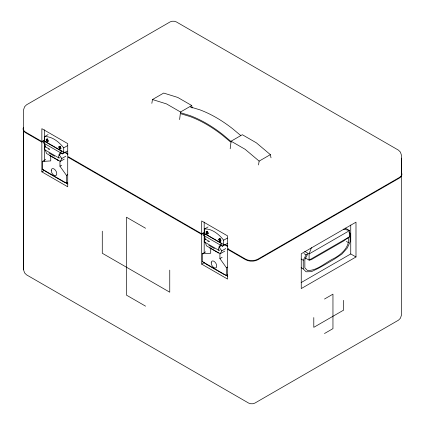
<?xml version="1.0" encoding="UTF-8"?>
<svg xmlns="http://www.w3.org/2000/svg" width="425" height="425" viewBox="0 0 425 425"><rect width="100%" height="100%" fill="white"/><g stroke="black" fill="none" stroke-linecap="round" stroke-linejoin="round"><path stroke-width="0.64" d="M401.551 158.127L401.551 314.835L400.414 318.235L398.453 320.195L254.867 403.097L252.902 403.75L250.633 403.75L248.673 403.097L26.547 274.853L24.586 272.892L23.449 269.493L23.449 130.523M204.186 252.785L204.186 232.953L201.7 234.393L67.724 157.043L67.724 186.788L41.857 171.854L41.857 142.109L44.349 140.67L44.349 141.992M44.349 161.165L44.349 143.315M50.75 156.384L50.75 160.905L42.325 161.463L42.325 169.192L46.915 172.237L63.792 181.98L66.459 183.127L67.586 182.479M66.459 183.127L66.459 175.398L59.952 166.212L59.952 161.697M210.715 248.737L210.715 253.258L202.284 253.815L202.284 261.545L206.874 264.589L223.752 274.332L226.419 275.48L227.545 274.832M220.347 241.156C218.976 240.842 220.458 237.564 220.123 239.025L219.757 240.492L220.123 241.331L220.851 241.012A1.466 0.85 60 0 0 220.394 239.302L220.123 239.025L220.123 241.331L220.41 241.166M226.419 275.48L226.419 267.75L219.911 258.565L219.911 254.049M313.793 317.571L313.793 327.34L343.655 310.101L343.655 300.332M301.134 282.588L350.742 253.948L350.742 225.048M355.991 256.976L355.991 222.169L301.251 253.773L301.251 288.58L355.991 256.976L350.742 253.948M44.938 147.645L44.524 141.334L61.423 151.087L61.88 152.293M204.898 239.998L204.483 233.681L221.383 243.44L221.839 244.646M179.605 119.595L180.524 111.998L191.744 105.522L192.1 108.046M230.18 148.792L231.094 141.196L242.314 134.72L256.339 142.816L270.364 154.642L271.012 157.813M151.847 103.36L152.474 99.535L163.694 93.059L177.719 97.426L191.744 105.522M258.512 164.942L259.144 161.117L270.364 154.642M45.241 144.861L44.949 146.54L49.645 149.249L48.466 149.122M205.105 237.772L204.908 238.887L209.605 241.602L207.836 241.416M50.703 156.028L50.123 155.927L50.123 155.353M58.916 160.374A3.214 1.854 -60 0 1 58.485 160.523L57.906 160.422L57.906 159.848M210.662 248.381L210.083 248.28L210.083 247.706M218.875 252.726A3.214 1.854 -60 0 1 218.445 252.875L217.866 252.769L217.866 252.2M47.233 141.18L47.722 141.467L47.435 141.631L47.435 139.326L47.706 139.602A1.466 0.85 60 0 1 48.163 141.312L47.435 141.631L47.069 140.792L47.658 139.092L47.233 138.874L46.213 139.363A1.466 0.85 60 0 0 46.67 141.073L47.233 141.18L47.233 138.874M59.962 148.527L60.451 148.814L60.164 148.978L60.164 146.678L60.435 146.949A1.466 0.85 60 0 1 60.892 148.66L60.164 148.978L59.797 148.139L60.451 146.508L59.962 146.227L58.942 146.715A1.466 0.85 60 0 0 59.399 148.426L59.962 148.527L59.962 146.227M207.193 233.532L207.682 233.819L207.395 233.984L207.395 231.678L207.666 231.949A1.466 0.85 60 0 1 208.123 233.665L207.395 233.984L207.028 233.144L207.682 231.513L207.193 231.227L206.173 231.715A1.466 0.85 60 0 0 206.63 233.426L207.193 233.532L207.193 231.227M46.58 140.303L46.941 139.044L46.941 141.35L46.213 139.363M59.309 147.65L59.67 146.391L59.67 148.697L58.942 146.715L59.452 147.565M206.539 232.656L206.901 231.397L206.901 233.702L206.173 231.715L206.683 232.571M219.922 240.879L219.629 241.049L219.629 238.744L218.902 239.068L219.268 240.003L219.922 238.574M311.429 247.653L309.087 253.948L309.087 260.132L311.142 259.739L343.506 241.049L349.547 236.773L349.547 230.589L345.185 228.071M348.5 237.517C349.775 246.877 341.711 254.15 334.257 258.283C325.635 262.22 317.342 270.789 307.482 270.512L304.853 267.856L304.853 259.51L307.482 254.474M349.159 232.491L350.099 233.224L350.099 241.894L347.278 248.009L341.966 254.017L334.81 258.846L326.676 263.659L318.543 268.239L311.387 271.671L306.08 271.793L303.253 268.945L303.253 260.27L306.08 254.819L307.668 253.778M45.321 149.935L46.506 153.489L60.244 161.42L61.827 158.509L65.827 156.198M205.28 242.287L206.465 245.841L220.203 253.773L221.786 250.862L225.787 248.551M61.827 158.509L59.032 154.668L61.423 151.087M221.786 250.862L218.992 247.021L221.383 243.44M48.099 134.603L44.434 136.722L44.434 141.031L43.185 142.768L62.47 153.903L67.325 151.098M62.47 153.903L63.718 152.166L63.718 147.857A26.392 15.236 60 0 0 44.434 136.722M208.064 226.955L204.393 229.075L204.393 233.383L203.145 235.121L222.429 246.256L227.285 243.451M222.429 246.256L223.678 244.518L223.678 240.21A26.392 15.236 60 0 0 204.393 229.075M23.449 127.303A8.76 5.058 0 0 0 25.718 132.191L41.857 141.509L44.349 140.069L44.349 129.806M63.718 147.857L67.389 145.738M42.325 161.463L45.698 159.518M59.032 154.668L61.752 153.096M41.857 171.854L44.349 170.42M60.244 161.42L64.244 159.115M59.952 166.212L61.641 165.24M66.459 175.398L67.586 174.749M41.857 141.509L41.857 128.674L67.724 143.607L67.724 156.442L201.7 233.792L204.186 232.353L204.186 222.089M223.678 240.21L227.348 238.09M202.284 253.815L205.657 251.871M218.992 247.021L221.712 245.448M201.7 234.393L201.7 264.137L204.186 262.703M201.7 264.137L227.566 279.071L227.566 249.326L228.56 248.752M220.203 253.773L224.777 251.133M219.911 258.565L222.163 257.268M226.419 267.75L227.545 267.102M349.547 236.773L309.087 260.132L305.267 257.927M324.493 299.041L332.956 294.158L332.956 328.637L324.493 333.519M190.172 106.893L199.851 109.82A131.925 76.165 60 0 1 232.677 128.775L240.678 135.474M180.79 112.763L189.911 115.563A131.925 76.165 60 0 1 222.737 134.512L231.609 142.014M180.885 113.751L190.092 116.567A130.496 75.342 60 0 1 222.557 135.315L230.472 141.939M343.602 229.123L349.547 230.589L309.087 253.948L304.725 251.43M152.474 99.535L166.499 103.902L180.524 111.998M47.069 140.792L48.163 141.312L47.435 139.326M59.797 148.139L60.892 148.66L60.164 146.678M207.028 233.144L208.123 233.665L207.395 231.678M219.757 240.492L220.851 241.012L220.123 239.025M231.094 141.196L245.119 149.292L259.144 161.117M349.031 232.602L350.099 233.224M346.359 241.421L348.5 242.654M303.933 253.582L306.08 254.819M301.107 259.032L303.253 260.27M301.107 267.707L303.253 268.945M65.041 152.017L67.915 153.68M224.883 244.301L227.758 245.963M64.467 152.288L67.915 154.275M224.304 244.572L227.758 246.558M44.434 141.031L63.718 152.166M204.393 233.383L223.678 244.518M41.857 142.109L25.718 132.791A8.76 5.058 0 0 1 23.449 127.904M227.566 249.326L245.576 259.723A8.76 5.058 0 0 0 257.964 259.723L399.282 178.133A8.76 5.058 0 0 0 401.551 173.246M44.551 149.674L58.714 157.85M204.51 242.027L218.673 250.203M48.88 152.973L54.517 156.225M208.84 245.326L214.476 248.577M50.044 155.688L57.827 160.177M210.003 248.041L217.786 252.53M145.578 228.252L126.459 217.212L126.459 295.131L145.578 306.17M42.325 169.192L67.915 184.025M202.284 261.545L227.758 276.308M219.268 240.003L218.902 239.068A1.466 0.85 60 0 0 219.358 240.778L219.629 241.049L219.412 239.918M201.7 233.792L201.7 220.958L227.566 235.891L227.566 248.726L245.576 259.123A8.76 5.058 0 0 0 257.964 259.123L399.282 177.533A8.76 5.058 0 0 0 401.551 172.646L401.551 155.508L400.414 152.107L398.453 150.147L176.327 21.903L174.367 21.25L172.098 21.25L170.133 21.903L26.547 104.805L24.586 106.765L23.449 110.165L23.449 269.493M169.756 270.13L169.756 292.209L102.276 253.252L102.276 231.173M59.952 157.654A1.865 1.073 -60 0 1 58.406 157.048A1.865 1.073 -60 0 1 59.952 154.657M44.901 149.807A1.865 1.073 -60 0 1 44.264 148.596A1.865 1.073 -60 0 1 45.332 146.747M219.911 250.006A1.865 1.073 -60 0 1 218.365 249.401A1.865 1.073 -60 0 1 219.911 247.01M205.291 242.096A1.865 1.073 -60 0 1 204.202 241.225A1.865 1.073 -60 0 1 205.291 239.1M51.239 170.526A3.915 2.263 60 0 0 55.393 175.695A3.915 2.263 60 0 0 55.393 170.159A3.915 2.263 60 0 0 51.239 170.526M211.198 262.878A3.915 2.263 60 0 0 215.353 268.048A3.915 2.263 60 0 0 215.353 262.512A3.915 2.263 60 0 0 211.198 262.878"/></g></svg>
